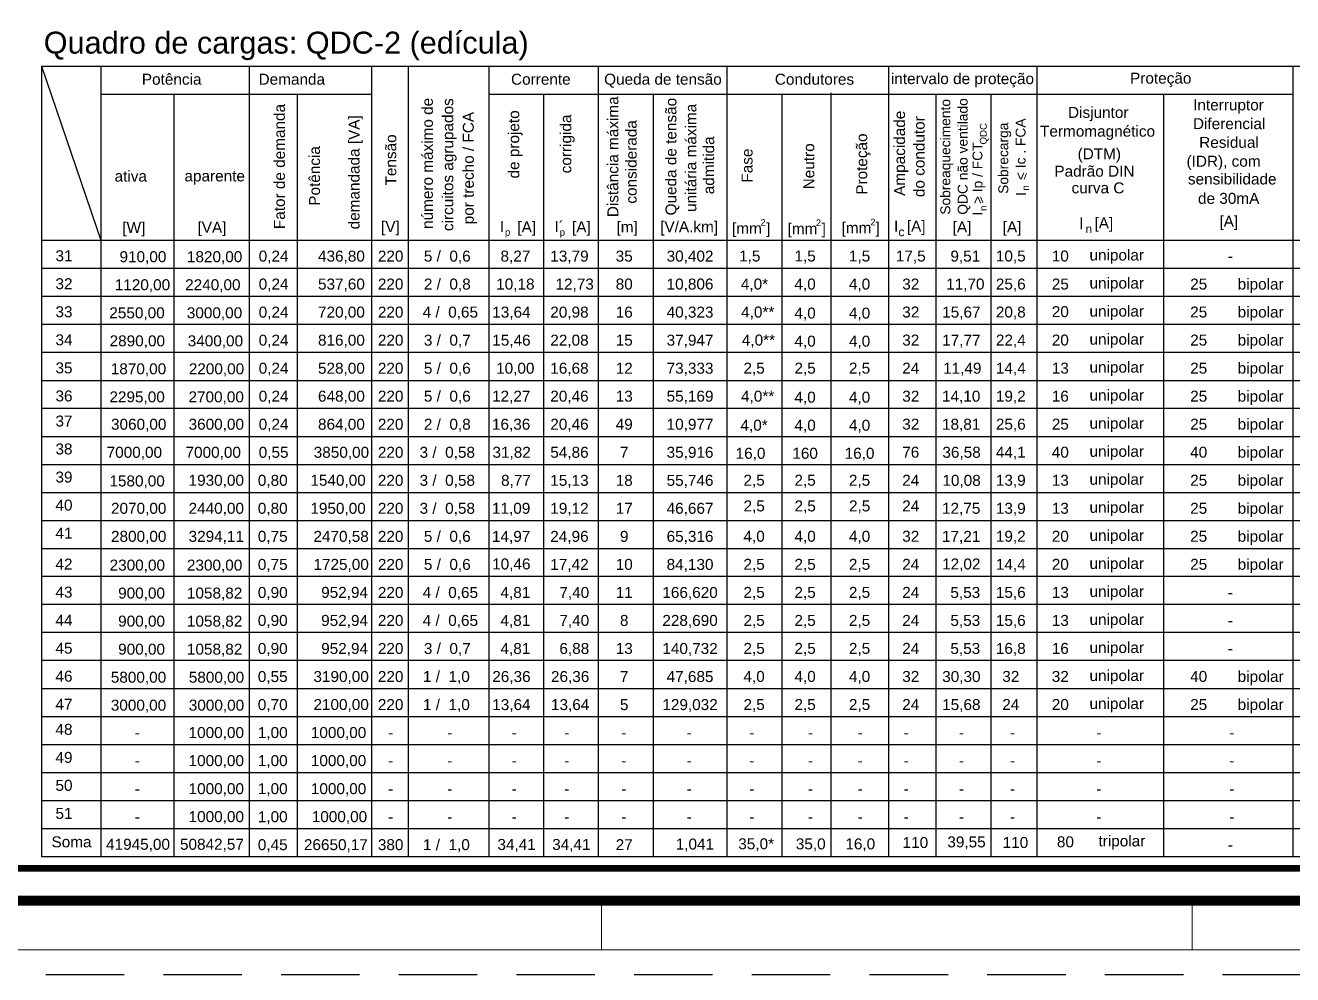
# Model space of a CAD drawing. Header units: millimetres. Extents: x 6597 to 20911, y -10306 to -132.
# Drawn here: x 10732 to 12014, y -8796 to -7835 of the extents above; entities that cross this region are included whole.
import ezdxf
from ezdxf.enums import TextEntityAlignment as Align

# ---------------------------------------------------------------- set-up
doc = ezdxf.new("R2010")
doc.units = ezdxf.units.MM
doc.header["$LTSCALE"] = 25
doc.header["$MEASUREMENT"] = 0
doc.linetypes.add('HIDDEN2', pattern=[4.7625, 3.175, -1.5875])
doc.layers.add('CIRCUITOS', color=7, linetype='Continuous')
doc.layers.add('DI-Título do diagrama', color=3, linetype='Continuous', lineweight=0)
doc.layers.add('TEXTO', color=7, linetype='Continuous', lineweight=30)
doc.styles.add('ETECARIAL', font='arial.ttf')

msp = doc.modelspace()

# ---------------------------------------------------------------- linework, layer by layer
at = {"color": 7, "lineweight": 0}
for p, q in [((11314.9, -8721), (11314.9, -8771)), ((15688.6, -8771), (9392.5, -8771))]:
    msp.add_line(p, q, dxfattribs=at)
at = {"lineweight": 0}
msp.add_line((11912.4, -8721), (11912.4, -8771), dxfattribs=at)
at = {"linetype": 'HIDDEN2'}
msp.add_line((15713.6, -8796), (9367.5, -8796), dxfattribs=at)
at = {"layer": 'CIRCUITOS'}
for p, q in [((10748.3, -7876.5), (10748.3, -8676.7)), ((10748.3, -7876.5), (10808.3, -8052.5)), ((10748.3, -7876.5), (10808.3, -7876.5)), ((10808.3, -7876.5), (10808.3, -7876.5)), ((10808.3, -7876.5), (12586.2, -7876.5)), ((10808.3, -7876.5), (10808.3, -8279.5)), ((10808.3, -7876.5), (10808.3, -8052.5)), ((10808.3, -7876.5), (10808.3, -8364.6)), ((10808.3, -7876.5), (10808.3, -8676.7)), ((10958.6, -7876.5), (10958.6, -8676.7)), ((11082.3, -7876.5), (11082.3, -8676.7)), ((11119.4, -7876.5), (11119.4, -8676.7)), ((11200.9, -7876.5), (11200.9, -8676.7)), ((11311.7, -7876.5), (11311.7, -8676.7)), ((11441.7, -7876.5), (11441.7, -8676.7)), ((11605.3, -7876.5), (11605.3, -8676.7)), ((11755.2, -7876.5), (11755.2, -8676.7)), ((12014.2, -7876.5), (12014.2, -8676.7)), ((10808.3, -7904.6), (10958.6, -7904.6)), ((10882.2, -7904.6), (10882.2, -8676.7)), ((10958.6, -7904.6), (11082.3, -7904.6)), ((11006.9, -7904.6), (11006.9, -8676.7)), ((11200.9, -7904.6), (11441.7, -7904.6)), ((11256.3, -7904.6), (11256.3, -8676.7)), ((11367.2, -7904.6), (11367.2, -8676.7)), ((11441.7, -7904.6), (12014.2, -7904.6)), ((11497.3, -7904.6), (11497.3, -8676.7)), ((11547.1, -7903.2), (11547.1, -8676.7)), ((11653.1, -7905.6), (11653.1, -8676.7)), ((11708.9, -7905.6), (11708.9, -8676.7)), ((11883.5, -7904.6), (11883.5, -8676.7)), ((10808.3, -8014.4), (10808.3, -8014.4)), ((10748.3, -8052.5), (10808.3, -8052.5)), ((10808.3, -8052.5), (12163.1, -8052.5)), ((10748.3, -8080.9), (10808.3, -8080.9)), ((10808.3, -8080.9), (12586.2, -8080.9)), ((10748.3, -8109.2), (10808.3, -8109.2)), ((10808.3, -8109.2), (12586.2, -8109.2)), ((10748.3, -8137.6), (10808.3, -8137.6)), ((10808.3, -8137.6), (12586.2, -8137.6)), ((10748.3, -8166), (10808.3, -8166)), ((10748.3, -8166), (10808.3, -8166)), ((10808.3, -8166), (12586.2, -8166)), ((10808.3, -8166), (12586.2, -8166)), ((10748.3, -8194.4), (10808.3, -8194.4)), ((10808.3, -8194.4), (12586.2, -8194.4)), ((10748.3, -8222.7), (10808.3, -8222.7)), ((10748.3, -8222.7), (10808.3, -8222.7)), ((10808.3, -8222.7), (12586.2, -8222.7)), ((10808.3, -8222.7), (12586.2, -8222.7)), ((10748.3, -8251.1), (10808.3, -8251.1)), ((10808.3, -8251.1), (12586.2, -8251.1)), ((10748.3, -8279.5), (10808.3, -8279.5)), ((10748.3, -8279.5), (10808.3, -8279.5)), ((10808.3, -8279.5), (12586.2, -8279.5)), ((10808.3, -8279.5), (12586.2, -8279.5)), ((10748.3, -8307.9), (10808.3, -8307.9)), ((10808.3, -8307.9), (12586.2, -8307.9)), ((10748.3, -8336.2), (10808.3, -8336.2)), ((10808.3, -8336.2), (12586.2, -8336.2)), ((10748.3, -8364.6), (10808.3, -8364.6)), ((10808.3, -8364.6), (12586.2, -8364.6)), ((10808.3, -8393), (10748.3, -8393)), ((12586.2, -8393), (10808.3, -8393)), ((10808.3, -8421.4), (10748.3, -8421.4)), ((12586.2, -8421.4), (10808.3, -8421.4)), ((10808.3, -8449.7), (10748.3, -8449.7)), ((12586.2, -8449.7), (10808.3, -8449.7)), ((10808.3, -8478.1), (10748.3, -8478.1)), ((12586.2, -8478.1), (10808.3, -8478.1)), ((10808.3, -8506.5), (10748.3, -8506.5)), ((12586.2, -8506.5), (10808.3, -8506.5)), ((10808.3, -8534.9), (10748.3, -8534.9)), ((12586.2, -8534.9), (10808.3, -8534.9)), ((10808.3, -8563.2), (10748.3, -8563.2)), ((12586.2, -8563.2), (10808.3, -8563.2)), ((10808.3, -8591.6), (10748.3, -8591.6)), ((12586.2, -8591.6), (10808.3, -8591.6)), ((10808.3, -8620), (10748.3, -8620)), ((12586.2, -8620), (10808.3, -8620)), ((10808.3, -8648.4), (10748.3, -8648.4)), ((12586.2, -8648.4), (10808.3, -8648.4)), ((12586.2, -8676.7), (10748.3, -8676.7))]:
    msp.add_line(p, q, dxfattribs=at)
at = {"layer": 'CIRCUITOS', "const_width": 0.88}
for points in [[(11742.4, -7991), (11745, -7984.8)], [(11698.4, -8008.6), (11701, -8014.8)]]:
    msp.add_lwpolyline(points, dxfattribs=at)
at = {"layer": 'TEXTO', "color": 7, "const_width": 10}
msp.add_lwpolyline([(9517.5, -8721), (15641.6, -8721), (15641.6, -4616), (9517.5, -4616)], close=True, dxfattribs=at)
at = {"layer": 'TEXTO'}
msp.add_lwpolyline([(9561.1, -8688.4, 6.6, 6.6, 0), (12609.7, -8688.4, 6.6, 6.6, 0), (12609.7, -6728.1, 6.6, 6.6, 0), (10692.5, -6728.1, 6.6, 6.6, 0), (10692.5, -7151.2, 6.6, 6.6, 0), (9561.1, -7151.2, 3, 3, 0), (9561.1, -8688.4, 3, 3, 0)], format="xyseb", dxfattribs=at)

# ---------------------------------------------------------------- texts
at = {"layer": 'CIRCUITOS', "style": 'ETECARIAL'}
for s, height, p in [('Potência', 11.1, (10849.9, -7895.1)), ('Demanda', 11.1, (10968, -7895.1)), ('Corrente', 11.1, (11223.4, -7895.1)), ('Queda de tensão', 11.1, (11317.6, -7895.1)), ('intervalo de proteção', 11.1, (11607.7, -7894.5)), ('Proteção', 11.1, (11849.7, -7894)), ('ativa', 11.1, (10822.3, -7993.2)), ('aparente', 11.1, (10893, -7993)), ('[W]', 11.1, (10830.2, -8045.3)), ('[VA]', 11.1, (10906.2, -8045)), ('[V]', 11.1, (11091.9, -8044.3)), ('I', 11.1, (11212, -8044.2)), ('[A]', 11.1, (11229.8, -8044.6)), ('I´', 11.1, (11267.4, -8044.2)), ('[A]', 11.1, (11285.1, -8044.6)), ('[m]', 11.1, (11330.1, -8044.6)), ('[V/A.km]', 11.1, (11374.3, -8044.4)), (' I  [A]', 11.1, (11606.6, -8043.8)), ('[A]', 11.1, (11670.2, -8044.6)), ('[A]', 11.1, (11720.8, -8044.6)), ('p', 6.99, (11217.2, -8047.9)), ('p', 6.99, (11272.6, -8047.9)), ('c', 8.88, (11615.3, -8048.5)), ('31', 11.1, (10762.5, -8073.8)), ('32', 11.1, (10762.5, -8102.1)), ('33', 11.1, (10762.5, -8130.5)), ('34', 11.1, (10762.5, -8158.9)), ('35', 11.1, (10762.5, -8187.3)), ('36', 11.1, (10762.5, -8215.7)), ('37', 11.1, (10762.5, -8241.1)), ('38', 11.1, (10762.5, -8269.4)), ('39', 11.1, (10762.5, -8297.8)), ('40', 11.1, (10762.5, -8326.2)), ('41', 11.1, (10762.5, -8354.6)), ('42', 11.1, (10762.5, -8385.9)), ('43', 11.1, (10762.5, -8414.3)), ('44', 11.1, (10762.5, -8442.7)), ('45', 11.1, (10762.5, -8471)), ('46', 11.1, (10762.5, -8499.4)), ('47', 11.1, (10762.5, -8527.8)), ('48', 11.1, (10762.5, -8553.2)), ('49', 11.1, (10762.5, -8581.6)), ('50', 11.1, (10762.5, -8609.9)), ('51', 11.1, (10762.5, -8638.3)), ('Soma', 11.1, (10758.5, -8667.1))]:
    msp.add_text(s, height=height, dxfattribs=at).set_placement(p)
at = {"layer": 'CIRCUITOS', "color": 1, "style": 'ETECARIAL'}
msp.add_text('Condutores', height=11.1, dxfattribs=at).set_placement((11490.3, -7895.1))
at = {"layer": 'CIRCUITOS', "style": 'ETECARIAL'}
for s, height, p in [('número máximo de', 11.1, (11144.3, -8041.1)), ('circuitos agrupados', 11.1, (11165, -8043.3)), ('Distância máxima', 11.1, (11332, -8029.2)), ('Queda de tensão', 11.1, (11390.7, -8027.4)), ('Sobreaquecimento', 9.99, (11667.8, -8026.7)), ('QDC não ventilado', 9.99, (11685.3, -8026.7)), ('Fator de demanda', 11.1, (10994.6, -8041.3)), (' por trecho / FCA', 11.1, (11185.7, -8040.7)), ('de projeto', 11.1, (11231.7, -7990)), ('unitária máxima', 11.1, (11410.9, -8023.9)), ('Ampacidade', 11.1, (11622, -8007.6)), ('demandada [VA]', 11.1, (11070.1, -8041.5)), ('corrigida', 11.1, (11284.4, -7984.8)), ('considerada', 11.1, (11350.5, -8015.5)), ('do condutor', 11.1, (11641.8, -8008.9)), ('QDC', 6.99, (11704.7, -7955.6)), ('Sobrecarga', 9.99, (11726.4, -8005.6)), ('   < Ic . FCA', 9.99, (11743.9, -8003.3)), ('Tensão', 11.1, (11107.3, -7997.1)), ('admitida', 11.1, (11428.9, -8006)), ('Potência', 11.1, (11030.1, -8017.6)), (' I  > Ip / FCT', 9.99, (11700.3, -8031.5)), ('n', 6.99, (11747.3, -8002.3)), ('I', 9.99, (11744.3, -8007.7)), ('n', 6.99, (11704.7, -8022.9))]:
    msp.add_text(s, height=height, rotation=90, dxfattribs=at).set_placement(p)
at = {"layer": 'CIRCUITOS', "color": 5, "style": 'ETECARIAL'}
for s, p in [('Interruptor', (11913.5, -7921.1)), ('Diferencial', (11913.3, -7940.1)), ('Residual', (11919.6, -7959)), ('(IDR), com', (11906.8, -7978.1)), ('sensibilidade ', (11908.2, -7996.1)), ('[A]', (11940.1, -8038.9))]:
    msp.add_text(s, height=11.1, dxfattribs=at).set_placement(p)
at = {"layer": 'CIRCUITOS', "color": 3, "style": 'ETECARIAL'}
for s, height, p in [('Disjuntor', 11.1, (11786.9, -7928.7)), ('Termomagnético', 11.1, (11758.6, -7947.7)), ('(DTM)', 11.1, (11796.6, -7970.6)), ('Padrão DIN', 11.1, (11773.1, -7988.2)), ('curva C', 11.1, (11790.5, -8005.1)), ('I', 12, (11798.1, -8041.5)), ('n', 8.39, (11804.7, -8045.2)), ('[A]', 11.1, (11813.7, -8040.6))]:
    msp.add_text(s, height=height, dxfattribs=at).set_placement(p)
at = {"layer": 'CIRCUITOS', "style": 'ETECARIAL'}
msp.add_text('910,00', height=11.1, dxfattribs=at).set_placement((10874.7, -8069.2), align=Align.MIDDLE_RIGHT)
for s, p in [('1820,00', (10923.5, -8069.2)), ('0,24', (10983.2, -8068.6)), ('436,80', (11051.8, -8068.6)), ('220', (11101.6, -8068.6)), ('5 /  0,6', (11158.9, -8068.6)), ('8,27', (11227.8, -8068.6)), ('13,79', (11282.5, -8068.6)), ('35', (11337.9, -8068.6)), ('30,402', (11404.5, -8068.6)), ('17,5', (11627.8, -8068.5)), ('9,51', (11683, -8068.6)), ('10,5', (11729, -8068.5)), ('1120,00', (10850.5, -8097.6)), ('2240,00', (10921.7, -8097.6)), ('0,24', (10983.2, -8096.9)), ('537,60', (11051.8, -8096.9)), ('220', (11101.6, -8096.9)), ('2 /  0,8', (11158.9, -8096.9)), ('10,18', (11227.8, -8096.9)), ('12,73', (11287.8, -8096.9)), ('80', (11337.9, -8096.9)), ('10,806', (11404.5, -8096.9)), ('32', (11627.8, -8096.9)), ('11,70', (11683, -8096.9)), ('25,6', (11729, -8096.9)), ('2550,00', (10845, -8126)), ('3000,00', (10923.4, -8126)), ('0,24', (10983.2, -8125.3)), ('720,00', (11051.8, -8125.3)), ('220', (11101.6, -8125.3)), ('4 /  0,65', (11162, -8125.3)), ('13,64', (11223.8, -8125.3)), ('20,98', (11282.5, -8125.3)), ('16', (11337.9, -8125.3)), ('40,323', (11404.5, -8125.3)), ('32', (11627.8, -8125.2)), ('15,67', (11679, -8125.3)), ('20,8', (11729, -8125.2)), ('2890,00', (10845.3, -8154.4)), ('3400,00', (10924.3, -8154.4)), ('0,24', (10983.2, -8153.7)), ('816,00', (11051.8, -8153.7)), ('220', (11101.6, -8153.7)), ('3 /  0,7', (11158.9, -8153.7)), ('15,46', (11223.8, -8153.7)), ('22,08', (11282.5, -8153.7)), ('15', (11337.9, -8153.7)), ('37,947', (11404.5, -8153.7)), ('32', (11627.8, -8153.6)), ('17,77', (11679, -8153.7)), ('22,4', (11729, -8153.6)), ('1870,00', (10846.5, -8182.7)), ('2200,00', (10925.4, -8182.7)), ('0,24', (10983.2, -8182.1)), ('528,00', (11051.8, -8182.1)), ('220', (11101.6, -8182.1)), ('5 /  0,6', (11158.9, -8182.1)), ('10,00', (11227.7, -8182.1)), ('16,68', (11282.5, -8182.1)), ('12', (11337.9, -8182.1)), ('73,333', (11404.5, -8182.1)), ('24', (11627.8, -8182)), ('11,49', (11679.9, -8182.1)), ('14,4', (11729, -8182)), ('2295,00', (10845.1, -8211.1)), ('2700,00', (10925.1, -8211.1)), ('0,24', (10983.2, -8210.4)), ('648,00', (11051.8, -8210.4)), ('220', (11101.6, -8210.4)), ('5 /  0,6', (11158.9, -8210.4)), ('12,27', (11223.6, -8210.4)), ('20,46', (11282.5, -8210.4)), ('13', (11337.9, -8210.4)), ('55,169', (11404.5, -8210.4)), ('32', (11627.8, -8210.4)), ('14,10', (11678.8, -8210.4)), ('19,2', (11729, -8210.4)), ('3060,00', (10846.7, -8238.8)), ('3600,00', (10925.2, -8238.8)), ('0,24', (10983.2, -8238.8)), ('864,00', (11051.8, -8238.8)), ('220', (11101.6, -8238.8)), ('2 /  0,8', (11158.9, -8238.8)), ('16,36', (11223.5, -8238.8)), ('20,46', (11282.5, -8238.8)), ('49', (11337.9, -8238.8)), ('10,977', (11404.5, -8238.8)), ('32', (11627.8, -8238.7)), ('18,81', (11678.8, -8238.8)), ('25,6', (11729, -8238.7)), ('7000,00', (10842.3, -8267.2)), ('7000,00', (10922.1, -8267.2)), ('0,55', (10983.2, -8267.2)), ('3850,00', (11051.8, -8267.2)), ('220', (11101.6, -8267.2)), ('3 /  0,58', (11158.9, -8267.2)), ('31,82', (11224, -8267.2)), ('54,86', (11282.5, -8267.2)), ('7', (11337.9, -8267.2)), ('35,916', (11404.5, -8267.2)), ('76', (11627.8, -8267.1)), ('36,58', (11679.2, -8267.2)), ('44,1', (11729, -8267.1)), ('1580,00', (10845.1, -8296.2)), ('1930,00', (10925.2, -8295.5)), ('0,80', (10982.3, -8295.6)), ('1540,00', (11048.4, -8295.5)), ('220', (11101.6, -8295.6)), ('3 /  0,58', (11158.9, -8295.6)), ('8,77', (11228.4, -8295.6)), ('15,13', (11282.5, -8295.6)), ('18', (11337.9, -8295.6)), ('55,746', (11404.5, -8295.6)), ('24', (11627.8, -8295.5)), ('10,08', (11679.2, -8295.6)), ('13,9', (11729, -8295.5)), ('2070,00', (10846.7, -8323.9)), ('2440,00', (10925.2, -8323.9)), ('0,80', (10982.3, -8323.9)), ('1950,00', (11048.4, -8323.9)), ('220', (11101.6, -8323.9)), ('3 /  0,58', (11158.9, -8323.9)), ('11,09', (11223.5, -8323.9)), ('19,12', (11282.5, -8323.9)), ('17', (11337.9, -8323.9)), ('46,667', (11404.5, -8323.9)), ('24', (11627.8, -8321.5)), ('12,75', (11678.8, -8323.9)), ('13,9', (11729, -8323.9)), ('2800,00', (10846.7, -8352.3)), ('3294,11', (10925.2, -8352.3)), ('0,75', (10982.3, -8352.3)), ('2470,58', (11051.5, -8352.3)), ('220', (11101.6, -8352.3)), ('5 /  0,6', (11158.9, -8352.3)), ('14,97', (11223.5, -8352.3)), ('24,96', (11282.5, -8352.3)), ('9', (11337.9, -8352.3)), ('65,316', (11404.5, -8352.3)), ('32', (11627.8, -8352.2)), ('17,21', (11678.8, -8352.3)), ('19,2', (11729, -8352.2)), ('2300,00', (10845.3, -8381.4)), ('2300,00', (10923.5, -8381.4)), ('0,75', (10982.3, -8380.7)), ('1725,00', (11051.5, -8380.7)), ('220', (11101.6, -8380.7)), ('5 /  0,6', (11158.9, -8380.7)), ('17,42', (11282.5, -8380.7)), ('10', (11337.9, -8380.7)), ('84,130', (11404.5, -8380.7)), ('24', (11627.8, -8380.6)), ('14,4', (11729, -8380.6)), ('900,00', (10849.6, -8409.7)), ('1058,82', (10923.5, -8409.7)), ('0,90', (10982.3, -8409.1)), ('952,94', (11055, -8409)), ('220', (11101.6, -8409.1)), ('4 /  0,65', (11162, -8409.1)), ('4,81', (11227.8, -8409.1)), ('7,40', (11287.4, -8409.1)), ('11', (11337.9, -8409.1)), ('166,620', (11404.5, -8409.1)), ('24', (11627.8, -8409)), ('5,53', (11683, -8409.1)), ('15,6', (11729, -8409)), ('900,00', (10849.6, -8438.1)), ('1058,82', (10923.5, -8438.1)), ('0,90', (10982.3, -8437.4)), ('952,94', (11055, -8437.4)), ('220', (11101.6, -8437.4)), ('4 /  0,65', (11162, -8437.4)), ('4,81', (11227.8, -8437.4)), ('7,40', (11287.4, -8437.4)), ('8', (11337.9, -8437.4)), ('228,690', (11404.5, -8437.4)), ('24', (11627.8, -8437.4)), ('5,53', (11683, -8437.4)), ('15,6', (11729, -8437.4)), ('900,00', (10849.6, -8466.5)), ('1058,82', (10923.5, -8466.5)), ('0,90', (10982.3, -8465.8)), ('952,94', (11055, -8465.8)), ('220', (11101.6, -8465.8)), ('3 /  0,7', (11158.9, -8465.8)), ('4,81', (11227.8, -8465.8)), ('6,88', (11287.4, -8465.8)), ('13', (11337.9, -8465.8)), ('140,732', (11404.5, -8465.8)), ('24', (11627.8, -8465.7)), ('5,53', (11683, -8465.8)), ('16,8', (11729, -8465.7)), ('5800,00', (10846.5, -8494.9)), ('5800,00', (10925.4, -8494.9)), ('0,55', (10982.3, -8494.2)), ('3190,00', (11051.5, -8494.2)), ('220', (11101.6, -8494.2)), ('1 /  1,0', (11158, -8494.2)), ('26,36', (11223.8, -8494.2)), ('26,36', (11283.2, -8494.2)), ('7', (11337.9, -8494.2)), ('47,685', (11404.5, -8494.2)), ('32', (11627.8, -8494.1)), ('30,30', (11679, -8494.2)), ('32', (11729, -8494.1)), ('3000,00', (10846.5, -8523.2)), ('3000,00', (10925.4, -8523.2)), ('0,70', (10982.3, -8522.6)), ('2100,00', (11051.5, -8522.5)), ('220', (11101.6, -8522.6)), ('1 /  1,0', (11158, -8522.6)), ('13,64', (11223.8, -8522.6)), ('13,64', (11283.2, -8522.6)), ('5', (11337.9, -8522.6)), ('129,032', (11404.5, -8522.6)), ('24', (11627.8, -8522.5)), ('15,68', (11679, -8522.6)), ('24', (11729, -8522.5)), ('-', (10845.3, -8550.9)), ('1000,00', (10925.2, -8550.9)), ('1,00', (10982.3, -8550.9)), ('1000,00', (11048.9, -8550.9)), ('-', (11101.6, -8550.9)), ('-', (11161.4, -8550.9)), ('-', (11226.5, -8550.9)), ('-', (11279.8, -8550.9)), ('-', (11337.4, -8550.9)), ('-', (11403.7, -8550.9)), ('-', (11623.2, -8550.9)), ('-', (11679.1, -8550.9)), ('-', (11730.7, -8550.9)), ('1000,00', (10925.2, -8579.3)), ('1,00', (10982.3, -8579.3)), ('1000,00', (11048.9, -8579.3)), ('-', (10845.3, -8579.3)), ('-', (11101.6, -8579.3)), ('-', (11161.4, -8579.3)), ('-', (11226.5, -8579.3)), ('-', (11279.8, -8579.3)), ('-', (11337.4, -8579.3)), ('-', (11403.7, -8579.3)), ('-', (11623.2, -8579.3)), ('-', (11679.1, -8579.3)), ('-', (11730.7, -8579.3)), ('1000,00', (10925.2, -8607.7)), ('1,00', (10982.3, -8607.7)), ('1000,00', (11048.9, -8607.7)), ('-', (10845.3, -8607.7)), ('-', (11101.6, -8607.7)), ('-', (11161.4, -8607.7)), ('-', (11226.5, -8607.7)), ('-', (11279.8, -8607.7)), ('-', (11337.4, -8607.7)), ('-', (11403.7, -8607.7)), ('-', (11623.2, -8607.7)), ('-', (11679.1, -8607.7)), ('-', (11730.7, -8607.7)), ('-', (10845.3, -8636.1)), ('1000,00', (10925.2, -8636)), ('1,00', (10982.3, -8636.1)), ('1000,00', (11049.8, -8636)), ('-', (11101.6, -8636.1)), ('-', (11161.4, -8636.1)), ('-', (11226.5, -8636.1)), ('-', (11279.8, -8636.1)), ('-', (11337.4, -8636.1)), ('-', (11403.7, -8636.1)), ('-', (11623.2, -8636.1)), ('-', (11679.1, -8636.1)), ('-', (11730.7, -8636.1)), ('41945,00', (10846, -8664)), ('50842,57', (10920.8, -8664)), ('0,45', (10982.3, -8664.4)), ('26650,17', (11046.2, -8664.4)), ('380', (11101.6, -8664.4)), ('1 /  1,0', (11158, -8664.4)), ('34,41', (11229, -8664.2)), ('34,41', (11284.4, -8664.2)), ('27', (11337.9, -8664.4)), ('1,041', (11409.4, -8663.8)), ('110', (11632.5, -8662.2)), ('39,55', (11684.2, -8661.6)), ('110', (11733.7, -8662.2))]:
    msp.add_text(s, height=11.1, dxfattribs=at).set_placement(p, align=Align.MIDDLE_CENTER)
at = {"layer": 'CIRCUITOS', "color": 3, "style": 'ETECARIAL'}
for s, p in [('10', (11779.1, -8068.5)), ('unipolar', (11836.2, -8067.5)), ('unipolar', (11836.2, -8095.9)), ('25', (11779.1, -8096.9)), ('20', (11779.1, -8124.8)), ('unipolar', (11836.2, -8124.3)), ('20', (11779.1, -8153.6)), ('unipolar', (11836.2, -8152.7)), ('13', (11779.1, -8182)), ('unipolar', (11836.2, -8181)), ('16', (11779.1, -8210.4)), ('unipolar', (11836.2, -8209.4)), ('25', (11779.1, -8238.7)), ('unipolar', (11836.2, -8237.8)), ('40', (11779.1, -8267.1)), ('unipolar', (11836.2, -8266.2)), ('13', (11779.1, -8295.5)), ('unipolar', (11836.2, -8294.5)), ('13', (11779.1, -8323.9)), ('unipolar', (11836.2, -8322.9)), ('20', (11779.1, -8352.2)), ('unipolar', (11836.2, -8351.3)), ('20', (11779.1, -8380.6)), ('unipolar', (11836.2, -8379.7)), ('13', (11779.1, -8409)), ('unipolar', (11836.2, -8408)), ('13', (11779.1, -8437.4)), ('unipolar', (11836.2, -8436.4)), ('16', (11779.1, -8465.7)), ('unipolar', (11836.2, -8464.8)), ('unipolar', (11836.2, -8493.2)), ('32', (11779.1, -8494.1)), ('20', (11779.1, -8522.5)), ('unipolar', (11836.2, -8521.5)), ('-', (11818.1, -8550.9)), ('-', (11818.1, -8579.3)), ('-', (11818.1, -8607.7)), ('-', (11818.1, -8636.1)), ('tripolar', (11841.4, -8660.6)), ('80', (11784.3, -8661.5))]:
    msp.add_text(s, height=11.1, dxfattribs=at).set_placement(p, align=Align.MIDDLE_CENTER)
at = {"layer": 'CIRCUITOS', "color": 5, "style": 'ETECARIAL'}
for s, p in [('-', (11951.1, -8068.5)), ('25', (11919.1, -8096.9)), ('bipolar', (11981.8, -8096.9)), ('25', (11919.1, -8125.2)), ('bipolar', (11981.8, -8125.2)), ('25', (11919.1, -8153.6)), ('bipolar', (11981.8, -8153.6)), ('25', (11919.1, -8182)), ('25', (11919.1, -8182)), ('bipolar', (11981.8, -8182)), ('bipolar', (11981.8, -8182)), ('25', (11919.1, -8210.4)), ('25', (11919.1, -8210.4)), ('bipolar', (11981.8, -8210.4)), ('bipolar', (11981.8, -8210.4)), ('25', (11919.1, -8238.7)), ('bipolar', (11981.8, -8238.7)), ('40', (11919.1, -8267.1)), ('bipolar', (11981.8, -8267.1)), ('25', (11919.1, -8295.5)), ('bipolar', (11981.8, -8295.5)), ('25', (11919.1, -8323.9)), ('bipolar', (11981.8, -8323.9)), ('25', (11919.1, -8352.2)), ('bipolar', (11981.8, -8352.2)), ('25', (11919.1, -8380.6)), ('bipolar', (11981.8, -8380.6)), ('-', (11951.1, -8409)), ('-', (11951.1, -8437.4)), ('-', (11951.1, -8465.7)), ('40', (11919.1, -8494.1)), ('bipolar', (11981.8, -8494.1)), ('25', (11919.1, -8522.5)), ('bipolar', (11981.8, -8522.5)), ('-', (11952.5, -8550.9)), ('-', (11952.5, -8579.3)), ('-', (11952.5, -8607.7)), ('-', (11952.5, -8636.1)), ('-', (11951.1, -8664.4))]:
    msp.add_text(s, height=11.1, dxfattribs=at).set_placement(p, align=Align.MIDDLE_CENTER)
at = {"layer": 'CIRCUITOS', "style": 'ETECARIAL'}
for s, p, p2 in [('10,46', (11204.3, -8385.8), (11243.1, -8385.8)), ('12,02', (11659.5, -8385.8), (11698.3, -8385.8))]:
    msp.add_text(s, height=11.1, dxfattribs=at).set_placement(p, p2, align=Align.FIT)
at = {"layer": 'CIRCUITOS', "color": 5, "insert": (11918.4, -8004.6), "char_height": 11.1, "width": 64.634, "attachment_point": 1, "style": 'ETECARIAL'}
msp.add_mtext('de 30mA', dxfattribs=at)
at = {"layer": 'DI-Título do diagrama', "style": 'ETECARIAL'}
msp.add_text('Quadro de cargas: QDC-2 (edícula)', height=22.176, dxfattribs=at).set_placement((10750.6, -7863.6))
at = {"layer": 'TEXTO', "color": 1, "style": 'ETECARIAL'}
for s, p in [('Proteção', (11583.7, -8006.5)), ('Fase', (11467.7, -7994.2)), ('Neutro', (11530.2, -8001))]:
    msp.add_text(s, height=11.1, rotation=90, dxfattribs=at).set_placement(p)
for s, height, p in [('[mm ]', 11.1, (11447, -8046)), ('2', 6.66, (11475.8, -8037.8)), ('[mm ]', 11.1, (11503.2, -8046.4)), ('2', 6.66, (11531.9, -8038.2)), ('[mm ]', 11.1, (11557.8, -8045.5)), ('2', 6.66, (11587, -8037.4))]:
    msp.add_text(s, height=height, dxfattribs=at).set_placement(p)
for s, p in [('1,5', (11464.9, -8068.5)), ('1,5', (11520.9, -8068.5)), ('1,5', (11576, -8068.5)), ('4,0*', (11469.7, -8096.9)), ('4,0', (11520.9, -8096.9)), ('4,0', (11576, -8096.9)), ('4,0**', (11473, -8125.2)), ('4,0', (11520.9, -8126.3)), ('4,0', (11576, -8126.3)), ('4,0**', (11473.7, -8153.6)), ('4,0', (11520.9, -8154.7)), ('4,0', (11576, -8154.7)), ('2,5', (11469.3, -8182)), ('2,5', (11520.9, -8182)), ('2,5', (11576, -8182)), ('4,0**', (11472.9, -8210.4)), ('4,0', (11520.9, -8211.4)), ('4,0', (11576, -8211.4)), ('4,0*', (11469.3, -8239.8)), ('4,0', (11520.9, -8239.8)), ('4,0', (11576, -8239.8)), ('16,0', (11465.7, -8268.2)), ('160', (11520.9, -8268.2)), ('16,0', (11576, -8268.2)), ('2,5', (11469.3, -8295.5)), ('2,5', (11520.9, -8295.5)), ('2,5', (11576, -8295.5)), ('2,5', (11469.4, -8321.5)), ('2,5', (11521, -8321.5)), ('2,5', (11576.1, -8321.5)), ('4,0', (11469.3, -8352.2)), ('4,0', (11520.9, -8352.2)), ('4,0', (11576, -8352.2)), ('2,5', (11469.3, -8380.6)), ('2,5', (11520.9, -8380.6)), ('2,5', (11576, -8380.6)), ('2,5', (11469.3, -8409)), ('2,5', (11520.9, -8409)), ('2,5', (11576, -8409)), ('2,5', (11469.3, -8437.4)), ('2,5', (11520.9, -8437.4)), ('2,5', (11576, -8437.4)), ('2,5', (11469.3, -8465.7)), ('2,5', (11520.9, -8465.7)), ('2,5', (11576, -8465.7)), ('4,0', (11469.3, -8494.1)), ('4,0', (11520.9, -8494.1)), ('4,0', (11576, -8494.1)), ('2,5', (11469.3, -8522.5)), ('2,5', (11520.9, -8522.5)), ('2,5', (11576, -8522.5)), ('-', (11467.1, -8550.9)), ('-', (11526.3, -8550.9)), ('-', (11576.7, -8550.9)), ('-', (11467.1, -8579.3)), ('-', (11526.3, -8579.3)), ('-', (11576.7, -8579.3)), ('-', (11467.1, -8607.7)), ('-', (11526.3, -8607.7)), ('-', (11576.7, -8607.7)), ('-', (11467.1, -8636.1)), ('-', (11526.3, -8636.1)), ('-', (11576.7, -8636.1)), ('35,0*', (11471.4, -8663.5)), ('35,0', (11526.6, -8663.6)), ('16,0', (11576.7, -8663.6))]:
    msp.add_text(s, height=11.1, dxfattribs=at).set_placement(p, align=Align.MIDDLE_CENTER)

doc.saveas('drawing.dxf')
